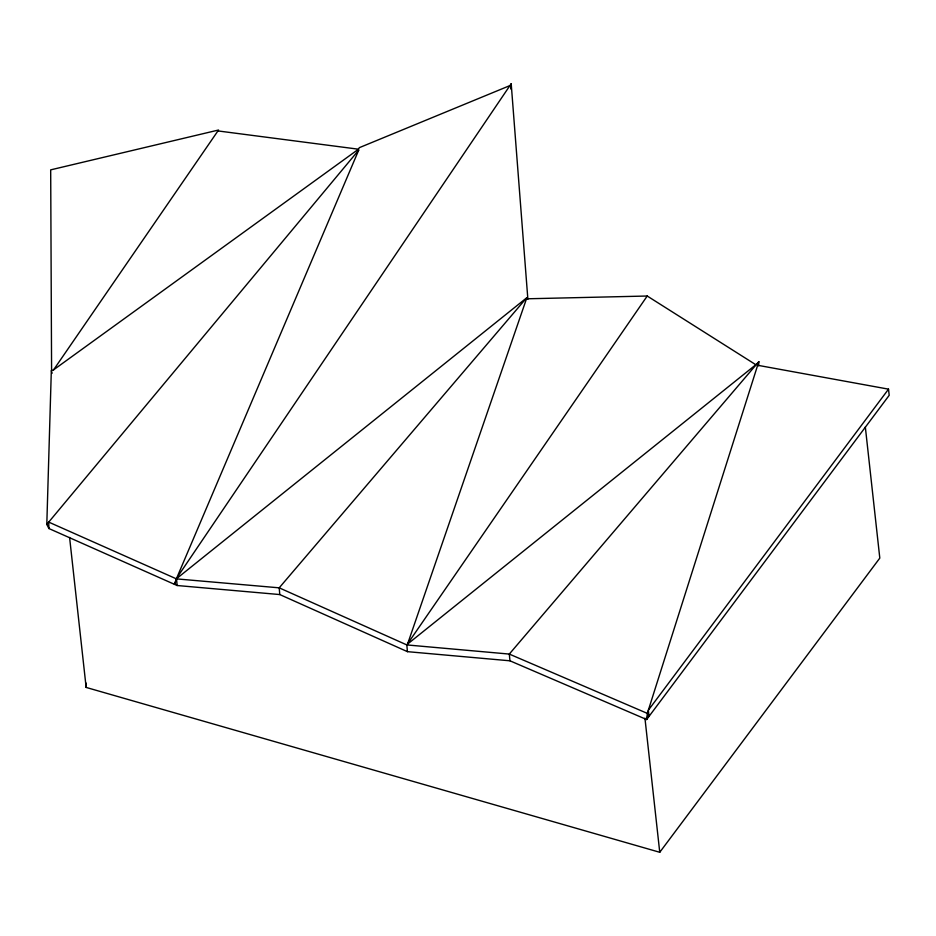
<?xml version="1.0" encoding="UTF-8"?>
<svg xmlns="http://www.w3.org/2000/svg" width="936" height="936" viewBox="0 0 936 936"><rect width="100%" height="100%" fill="white"/><g stroke="black" fill="none" stroke-linecap="round" stroke-linejoin="round"><path stroke-width="1.4" d="M757.657 365.274L888.521 389.154L889.2 395.308L646.659 719.55L509.956 660.804L407.417 651.655L279.782 594.559L177.115 585.515L48.894 528.524L46.8 524.429L51.328 370.516L52.135 373.242M48.918 527.764L48.894 528.524L48.73 522.112L176.471 578.881L279.209 587.831L406.832 644.927L509.301 654.077L647.338 713.384L649.022 716.379L648.344 710.225L888.521 389.154M758.616 365.836L758.815 361.624L509.301 654.077L509.956 660.804M510.752 88.99L511.196 83.713L176.67 578.132L358.71 150.134L358.242 149.386L53.609 369.825L51.585 370.434L50.684 169.861L218.556 130.022L53.609 369.825M758.815 361.624L647.338 713.384L646.659 719.55L648.402 714.039M755.832 364.724L647.221 296.022L406.832 644.927L407.417 651.655M69.592 537.463L86.147 687.433L659.751 852.287L879.805 558.102L865.332 427.003M46.8 524.429L358.71 150.134M756.932 363.847L407.558 644.097L526.722 298.116L527.869 299.204L511.196 83.713M509.933 85.585L359.354 147.654L358.371 149.187L217.924 130.923M526.488 298.806L647.221 296.022M644.939 718.146L659.751 852.287M279.782 594.559L279.209 587.831L526.535 297.94L176.904 578.389L174.412 584.31L176.541 578.787L177.115 585.515M86.077 683.058L86.147 687.433"/></g></svg>
